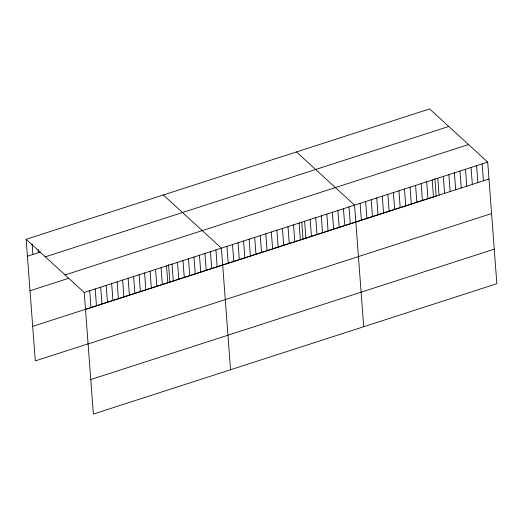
<?xml version="1.0" encoding="UTF-8"?>
<svg xmlns="http://www.w3.org/2000/svg" width="523" height="523" viewBox="0 0 523 523"><rect width="100%" height="100%" fill="white"/><g stroke="black" fill="none" stroke-linecap="round" stroke-linejoin="round"><path stroke-width="0.78" d="M26.15 239.305L429.631 108.921L487.704 162.097L496.85 283.695L93.369 414.079L84.229 292.481L26.15 239.305L35.296 360.903L88.106 343.833M27.425 256.231L40.454 252.014M45.318 256.852L448.793 126.468M65.061 274.935L468.543 144.551M30.02 290.768L68.428 278.36M84.229 292.481L487.704 162.097M32.694 326.359L436.175 195.975L434.868 178.539M85.497 309.407L488.979 179.016M88.099 343.944L491.574 213.561M90.773 379.535L494.255 249.151M296.482 151.945L354.561 205.127L363.701 326.718M163.333 194.974L221.412 248.15L230.551 369.748M482.16 163.889L483.429 180.808M476.61 165.68L477.885 182.605M471.066 167.478L472.334 184.397M465.516 169.269L466.791 186.188M459.965 171.06L461.24 187.979M454.422 172.851L455.69 189.777M448.871 174.649L450.146 191.568M443.327 176.441L444.596 193.36M437.777 178.232L439.052 195.151M432.227 180.023L433.502 196.949M426.683 181.814L427.951 198.74M421.133 183.612L422.407 200.531M415.582 185.404L416.857 202.323M410.039 187.195L411.307 204.12M404.488 188.986L405.763 205.912M398.944 190.784L400.213 207.703M393.394 192.575L394.669 209.494M387.844 194.366L389.119 211.285M382.3 196.158L383.568 213.083M376.75 197.956L378.024 214.875M371.199 199.747L372.474 216.666M365.655 201.538L366.924 218.457M360.105 203.329L361.38 220.255M349.011 206.918L350.286 223.837M343.461 208.71L344.735 225.629M337.917 210.501L339.185 227.427M332.367 212.292L333.641 229.218M326.816 214.09L328.091 231.009M321.272 215.881L322.541 232.8M315.722 217.673L316.997 234.598M310.178 219.464L311.447 236.389M304.628 221.262L305.903 238.181M301.771 222.295L303.026 238.998M299.078 223.053L300.352 239.972M293.534 224.844L294.802 241.763M287.983 226.636L289.258 243.561M282.44 228.433L283.708 245.352M276.889 230.225L278.164 247.144M271.339 232.016L272.614 248.935M265.795 233.807L267.063 250.733M260.245 235.605L261.52 252.524M254.694 237.396L255.969 254.315M249.151 239.188L250.419 256.107M243.6 240.979L244.875 257.904M238.057 242.777L239.325 259.696M232.506 244.568L233.781 261.487M226.956 246.359L228.231 263.278M215.921 249.922L217.195 266.848M210.436 251.7L211.71 268.619M204.951 253.472L206.219 270.391M199.459 255.244L200.734 272.169M193.974 257.015L195.249 273.941M188.489 258.793L189.757 275.713M182.998 260.565L184.273 277.484M177.513 262.337L178.781 279.262M172.021 264.108L173.296 281.034M168.569 264.599L169.877 282.028M166.536 265.887L167.811 282.806M161.051 267.658L162.32 284.577M155.56 269.43L156.835 286.349M150.075 271.202L151.35 288.127M144.59 272.98L145.858 289.899M139.098 274.752L140.373 291.671M133.613 276.523L134.888 293.442M128.128 278.295L129.397 295.22M122.637 280.073L123.912 296.992M117.152 281.845L118.42 298.764M111.661 283.616L112.935 300.535M106.176 285.388L107.45 302.314M100.691 287.166L101.959 304.085M95.199 288.938L96.474 305.857M89.714 290.71L90.989 307.629M38.153 249.458L38.395 252.681M32.125 243.98L32.91 254.453"/></g></svg>
